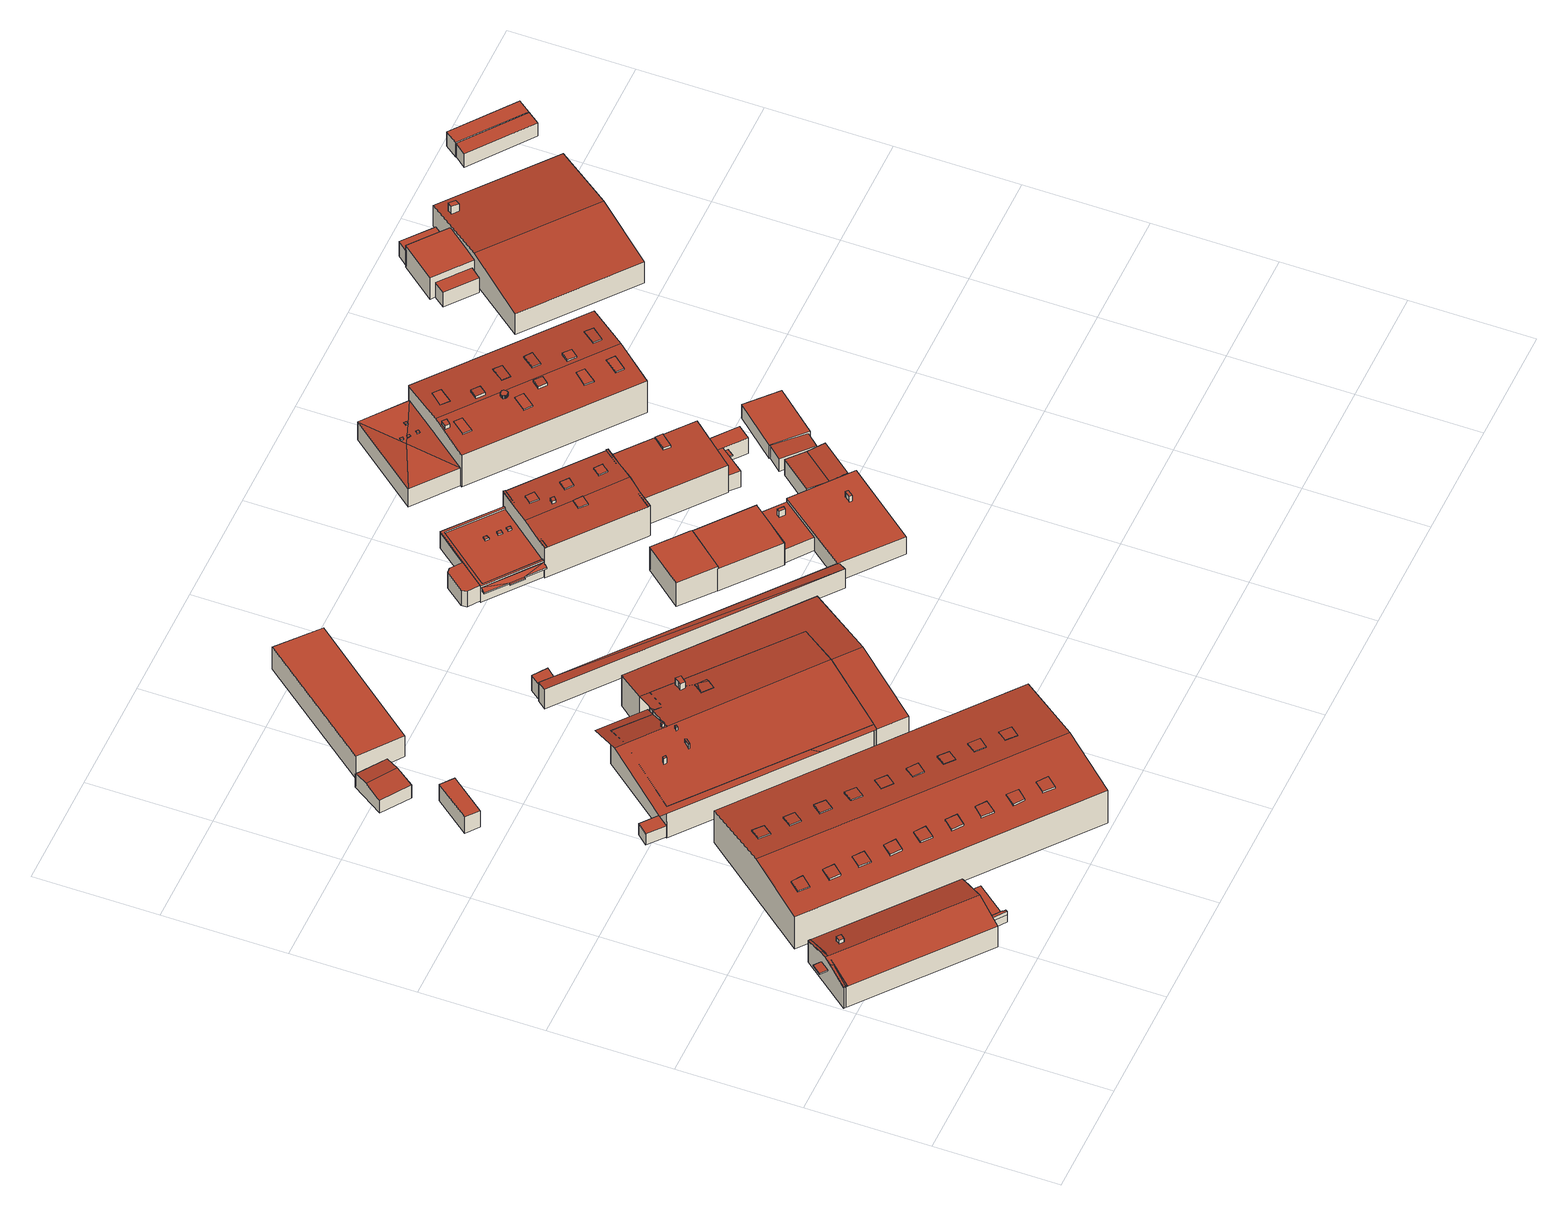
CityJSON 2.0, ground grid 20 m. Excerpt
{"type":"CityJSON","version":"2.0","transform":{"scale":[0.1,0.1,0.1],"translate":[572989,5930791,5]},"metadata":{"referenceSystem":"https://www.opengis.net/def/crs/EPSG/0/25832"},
"CityObjects":{
"building1":{"type":"Building","attributes":{"Grundfläche 2D":"291.092576","Grundhöhe NN":"6.012"},"children":["building1-1","building1-2","building1-3","building1-4"],"geometry":[{"type":"Solid","lod":"3","boundaries":[[[[0,1,2,3,4,5,6,7]],[[8,9,10,11,12,13]],[[14,15,12]],[[15,16,13,12]],[[17,8,13,16,18,19,20,21]],[[22,21,20]],[[11,10,23,24]],[[12,11,24,25]],[[14,12,25,26]],[[27,19,18,16,15,14,26]],[[20,19,27,28]],[[22,20,28]],[[29,17,21,22,28,30]],[[2,1,0,31,23,10,9,8,17,29,32]],[[3,2,32,33]],[[4,3,33,34]],[[5,4,34,35]],[[36,7,6,5,35,37]],[[0,7,36,31]],[[26,25,24,23,31,36,37,35,34,33,32,29,30,28,27]]]],"semantics":{"surfaces":[{"type":"RoofSurface"},{"type":"WallSurface"},{"type":"GroundSurface"}],"values":[[0,0,0,0,0,0,1,1,1,1,1,1,1,1,1,1,1,1,1,2]]}}]},
"building1-1":{"type":"BuildingInstallation","parents":["building1"],"geometry":[{"type":"MultiSurface","lod":"3","boundaries":[[[38,39,40,41,42,43]],[[1,2,40,39]],[[2,3,41,40]],[[3,4,42,41]],[[4,5,43,42]],[[38,43,5,6]],[[6,1,39,38]]],"semantics":{"surfaces":[{"type":"RoofSurface"},{"type":"WallSurface"}],"values":[0,1,1,1,1,1,1]}}]},
"building1-2":{"type":"BuildingInstallation","parents":["building1"],"geometry":[{"type":"MultiSurface","lod":"3","boundaries":[[[44,45,46]],[[47,45,44]],[[45,47,13,16,48]],[[13,49,50,51,16]],[[21,52,44,46]],[[47,44,52,13]],[[13,12,50,49]],[[12,14,51,50]],[[51,14,15]],[[51,15,16]],[[48,16,18,19]],[[19,20,45,48]],[[20,22,45]],[[46,45,22,21]]],"semantics":{"surfaces":[{"type":"RoofSurface"},{"type":"WallSurface"}],"values":[0,0,0,0,1,1,1,1,1,1,1,1,1,1]}}]},
"building1-3":{"type":"BuildingInstallation","parents":["building1"],"geometry":[{"type":"MultiSurface","lod":"3","boundaries":[[[53,54,55,56]],[[56,55,57,58]],[[53,56,58,59]],[[54,53,59,60]],[[55,54,60,57]]],"semantics":{"surfaces":[{"type":"RoofSurface"},{"type":"WallSurface"}],"values":[0,1,1,1,1]}}]},
"building1-4":{"type":"BuildingInstallation","parents":["building1"],"geometry":[{"type":"MultiSurface","lod":"3","boundaries":[[[61,62,63,64]],[[61,65,66,62]],[[63,62,66,67]],[[64,63,67,68]],[[61,64,68,65]],[[66,65,68,67]]],"semantics":{"surfaces":[{"type":"RoofSurface"},{"type":"WallSurface"},{"type":"OuterCeilingSurface"}],"values":[0,1,1,1,1,2]}}]},
"building2":{"type":"Building","attributes":{"Grundfläche 2D":"7.914751","Grundhöhe NN":"6.510"},"geometry":[{"type":"Solid","lod":"3","boundaries":[[[[69,70,71,72]],[[73,74,72,71]],[[74,75,69,72]],[[75,76,70,69]],[[76,73,71,70]],[[76,75,74,73]]]],"semantics":{"surfaces":[{"type":"RoofSurface"},{"type":"WallSurface"},{"type":"GroundSurface"}],"values":[[0,1,1,1,1,2]]}}]},
"building3":{"type":"Building","attributes":{"Grundfläche 2D":"19.094467","Grundhöhe NN":"6.289"},"geometry":[{"type":"Solid","lod":"3","boundaries":[[[[77,78,79,80]],[[81,82,80,79]],[[82,83,77,80]],[[83,84,78,77]],[[84,81,79,78]],[[84,83,82,81]]]],"semantics":{"surfaces":[{"type":"RoofSurface"},{"type":"WallSurface"},{"type":"GroundSurface"}],"values":[[0,1,1,1,1,2]]}}]},
"building4":{"type":"Building","attributes":{"Grundfläche 2D":"1231.816355","Grundhöhe NN":"6.071"},"children":["building4-1","building4-2","building4-3","building4-4","building4-5","building4-6","building4-7","building4-8","building4-9","building4-10","building4-11","building4-12","building4-13","building4-14","building4-15","building4-16","building4-17","building4-18"],"geometry":[{"type":"Solid","lod":"3","boundaries":[[[[85,86,87,88]],[[87,89,90,88]],[[89,87,86,91,92]],[[90,89,92,93]],[[85,88,90,93,94]],[[86,85,94,91]],[[92,91,94,93]]]],"semantics":{"surfaces":[{"type":"RoofSurface"},{"type":"WallSurface"},{"type":"GroundSurface"}],"values":[[0,0,1,1,1,1,2]]}}]},
"building4-1":{"type":"BuildingInstallation","parents":["building4"],"geometry":[{"type":"MultiSurface","lod":"3","boundaries":[[[95,96,97,98]],[[98,97,99,100]],[[95,98,100,101]],[[96,95,101,102]],[[97,96,102,99]]],"semantics":{"surfaces":[{"type":"RoofSurface"},{"type":"WallSurface"}],"values":[0,1,1,1,1]}}]},
"building4-2":{"type":"BuildingInstallation","parents":["building4"],"geometry":[{"type":"MultiSurface","lod":"3","boundaries":[[[103,104,105,106]],[[106,105,107,108]],[[103,106,108,109]],[[104,103,109,110]],[[105,104,110,107]]],"semantics":{"surfaces":[{"type":"RoofSurface"},{"type":"WallSurface"}],"values":[0,1,1,1,1]}}]},
"building4-3":{"type":"BuildingInstallation","parents":["building4"],"geometry":[{"type":"MultiSurface","lod":"3","boundaries":[[[111,112,113,114]],[[114,113,115,116]],[[111,114,116,117]],[[112,111,117,118]],[[113,112,118,115]]],"semantics":{"surfaces":[{"type":"RoofSurface"},{"type":"WallSurface"}],"values":[0,1,1,1,1]}}]},
"building4-4":{"type":"BuildingInstallation","parents":["building4"],"geometry":[{"type":"MultiSurface","lod":"3","boundaries":[[[119,120,121,122]],[[122,121,123,124]],[[119,122,124,125]],[[120,119,125,126]],[[121,120,126,123]]],"semantics":{"surfaces":[{"type":"RoofSurface"},{"type":"WallSurface"}],"values":[0,1,1,1,1]}}]},
"building4-5":{"type":"BuildingInstallation","parents":["building4"],"geometry":[{"type":"MultiSurface","lod":"3","boundaries":[[[127,128,129,130]],[[130,129,131,132]],[[127,130,132,133]],[[128,127,133,134]],[[129,128,134,131]]],"semantics":{"surfaces":[{"type":"RoofSurface"},{"type":"WallSurface"}],"values":[0,1,1,1,1]}}]},
"building4-6":{"type":"BuildingInstallation","parents":["building4"],"geometry":[{"type":"MultiSurface","lod":"3","boundaries":[[[135,136,137,138]],[[139,136,135,140]],[[139,141,137,136]],[[138,137,141,142]],[[142,140,135,138]]],"semantics":{"surfaces":[{"type":"RoofSurface"},{"type":"WallSurface"}],"values":[0,1,1,1,1]}}]},
"building4-7":{"type":"BuildingInstallation","parents":["building4"],"geometry":[{"type":"MultiSurface","lod":"3","boundaries":[[[143,144,145,146]],[[146,145,147,148]],[[143,146,148,149]],[[144,143,149,150]],[[145,144,150,147]]],"semantics":{"surfaces":[{"type":"RoofSurface"},{"type":"WallSurface"}],"values":[0,1,1,1,1]}}]},
"building4-8":{"type":"BuildingInstallation","parents":["building4"],"geometry":[{"type":"MultiSurface","lod":"3","boundaries":[[[151,152,153,154]],[[155,152,151,156]],[[157,153,152,155]],[[157,158,154,153]],[[158,156,151,154]]],"semantics":{"surfaces":[{"type":"RoofSurface"},{"type":"WallSurface"}],"values":[0,1,1,1,1]}}]},
"building4-9":{"type":"BuildingInstallation","parents":["building4"],"geometry":[{"type":"MultiSurface","lod":"3","boundaries":[[[159,160,161,162]],[[162,161,163,164]],[[159,162,164,165]],[[160,159,165,166]],[[161,160,166,163]]],"semantics":{"surfaces":[{"type":"RoofSurface"},{"type":"WallSurface"}],"values":[0,1,1,1,1]}}]},
"building4-10":{"type":"BuildingInstallation","parents":["building4"],"geometry":[{"type":"MultiSurface","lod":"3","boundaries":[[[167,168,169,170]],[[170,169,171,172]],[[167,170,172,173]],[[168,167,173,174]],[[169,168,174,171]]],"semantics":{"surfaces":[{"type":"RoofSurface"},{"type":"WallSurface"}],"values":[0,1,1,1,1]}}]},
"building4-11":{"type":"BuildingInstallation","parents":["building4"],"geometry":[{"type":"MultiSurface","lod":"3","boundaries":[[[175,176,177,178]],[[178,177,179,180]],[[175,178,180,181]],[[176,175,181,182]],[[177,176,182,179]]],"semantics":{"surfaces":[{"type":"RoofSurface"},{"type":"WallSurface"}],"values":[0,1,1,1,1]}}]},
"building4-12":{"type":"BuildingInstallation","parents":["building4"],"geometry":[{"type":"MultiSurface","lod":"3","boundaries":[[[183,184,185,186]],[[186,185,187,188]],[[183,186,188,189]],[[184,183,189,190]],[[185,184,190,187]]],"semantics":{"surfaces":[{"type":"RoofSurface"},{"type":"WallSurface"}],"values":[0,1,1,1,1]}}]},
"building4-13":{"type":"BuildingInstallation","parents":["building4"],"geometry":[{"type":"MultiSurface","lod":"3","boundaries":[[[191,192,193,194]],[[194,193,195,196]],[[191,194,196,197]],[[192,191,197,198]],[[193,192,198,195]]],"semantics":{"surfaces":[{"type":"RoofSurface"},{"type":"WallSurface"}],"values":[0,1,1,1,1]}}]},
"building4-14":{"type":"BuildingInstallation","parents":["building4"],"geometry":[{"type":"MultiSurface","lod":"3","boundaries":[[[199,200,201,202]],[[202,201,203,204]],[[199,202,204,205]],[[200,199,205,206]],[[201,200,206,203]]],"semantics":{"surfaces":[{"type":"RoofSurface"},{"type":"WallSurface"}],"values":[0,1,1,1,1]}}]},
"building4-15":{"type":"BuildingInstallation","parents":["building4"],"geometry":[{"type":"MultiSurface","lod":"3","boundaries":[[[207,208,209,210]],[[210,209,211,212]],[[207,210,212,213]],[[208,207,213,214]],[[209,208,214,211]]],"semantics":{"surfaces":[{"type":"RoofSurface"},{"type":"WallSurface"}],"values":[0,1,1,1,1]}}]},
"building4-16":{"type":"BuildingInstallation","parents":["building4"],"geometry":[{"type":"MultiSurface","lod":"3","boundaries":[[[215,216,217,218]],[[218,217,219,220]],[[215,218,220,221]],[[216,215,221,222]],[[217,216,222,219]]],"semantics":{"surfaces":[{"type":"RoofSurface"},{"type":"WallSurface"}],"values":[0,1,1,1,1]}}]},
"building4-17":{"type":"BuildingInstallation","parents":["building4"],"geometry":[{"type":"MultiSurface","lod":"3","boundaries":[[[223,224,225,226]],[[226,225,227,228]],[[225,224,229,227]],[[223,226,228,230]],[[224,223,230,229]]],"semantics":{"surfaces":[{"type":"RoofSurface"},{"type":"WallSurface"}],"values":[0,1,1,1,1]}}]},
"building4-18":{"type":"BuildingInstallation","parents":["building4"],"geometry":[{"type":"MultiSurface","lod":"3","boundaries":[[[231,232,233,234]],[[234,233,235,236]],[[231,234,236,237]],[[232,231,237,238]],[[233,232,238,235]]],"semantics":{"surfaces":[{"type":"RoofSurface"},{"type":"WallSurface"}],"values":[0,1,1,1,1]}}]},
"building5":{"type":"Building","attributes":{"Grundfläche 2D":"33.864606","Grundhöhe NN":"5.950"},"geometry":[{"type":"Solid","lod":"3","boundaries":[[[[239,240,241,242,243]],[[244,245,239,243,246]],[[246,243,242,247,248]],[[244,246,248,249]],[[241,240,239,245,244,249,250]],[[242,241,250,247]],[[248,247,250,249]]]],"semantics":{"surfaces":[{"type":"RoofSurface"},{"type":"WallSurface"},{"type":"GroundSurface"}],"values":[[0,0,1,1,1,1,2]]}}]},
"building6":{"type":"Building","attributes":{"Grundfläche 2D":"658.303242","Grundhöhe NN":"6.271"},"children":["building6-1","building6-2","building6-3","building6-4","building6-5","building6-6"],"geometry":[{"type":"Solid","lod":"3","boundaries":[[[[251,252,253,254,255,256]],[[257,258,256,255,254,259,260,261]],[[262,263,264,265,256,258,266,267],[268,269,268,270]],[[268,270,268,269]],[[256,265,251]],[[266,258,257,261,271,272,273]],[[267,266,273,274]],[[275,267,274,276]],[[277,278,251,265,279,275,276,280]],[[281,255,278,277,282]],[[261,281,282,271]],[[273,272,271,282,277,280,276,274]],[[255,281,261,260,259,254]],[[252,251,278,255,254,253]],[[267,275,279,265,264,263,262]]]],"semantics":{"surfaces":[{"type":"RoofSurface"},{"type":"WallSurface"},{"type":"GroundSurface"}],"values":[[0,0,0,0,1,1,1,1,1,1,1,2,0,0,0]]}}]},
"building6-1":{"type":"BuildingInstallation","parents":["building6"],"geometry":[{"type":"MultiSurface","lod":"3","boundaries":[[[283,284,285,286]],[[286,285,287,288]],[[283,286,288,289]],[[284,283,289,290]],[[285,284,290,287]]],"semantics":{"surfaces":[{"type":"RoofSurface"},{"type":"WallSurface"}],"values":[0,1,1,1,1]}}]},
"building6-2":{"type":"BuildingInstallation","parents":["building6"],"geometry":[{"type":"MultiSurface","lod":"3","boundaries":[[[291,292,293,294]],[[294,293,295,296]],[[291,294,296,297]],[[292,291,297,298]],[[293,292,298,295]]],"semantics":{"surfaces":[{"type":"RoofSurface"},{"type":"WallSurface"}],"values":[0,1,1,1,1]}}]},
"building6-3":{"type":"BuildingInstallation","parents":["building6"],"geometry":[{"type":"MultiSurface","lod":"3","boundaries":[[[299,300,301,302]],[[302,301,303,304]],[[299,302,304,305]],[[300,299,305,306]],[[301,300,306,303]]],"semantics":{"surfaces":[{"type":"RoofSurface"},{"type":"WallSurface"}],"values":[0,1,1,1,1]}}]},
"building6-4":{"type":"BuildingInstallation","parents":["building6"],"geometry":[{"type":"MultiSurface","lod":"3","boundaries":[[[307,308,309,310,311,312,313,314]],[[315,311,310,309,316,317]],[[312,311,315,318]],[[313,312,318,319]],[[314,313,319,270]],[[320,308,307,314,270,321]],[[309,308,320,316]]],"semantics":{"surfaces":[{"type":"RoofSurface"},{"type":"WallSurface"}],"values":[0,1,1,1,1,1,1]}}]},
"building6-5":{"type":"BuildingInstallation","parents":["building6"],"geometry":[{"type":"MultiSurface","lod":"3","boundaries":[[[322,323,324,325]],[[326,327,325,324]],[[322,325,327,328]],[[328,329,323,322]],[[324,323,329,326]]],"semantics":{"surfaces":[{"type":"RoofSurface"},{"type":"WallSurface"}],"values":[0,1,1,1,1]}}]},
"building6-6":{"type":"BuildingInstallation","parents":["building6"],"geometry":[{"type":"MultiSurface","lod":"3","boundaries":[[[330,331,332,333,334,335]],[[336,334,333]],[[337,335,334]],[[338,336,333,332,331,339,269]],[[338,268,334,336]],[[268,340,337,334]],[[337,340,341,330,335]],[[341,339,331,330]]],"semantics":{"surfaces":[{"type":"RoofSurface"},{"type":"WallSurface"}],"values":[0,0,0,1,1,1,1,1]}}]},
"building7":{"type":"Building","attributes":{"Grundfläche 2D":"205.498494","Grundhöhe NN":"6.009"},"geometry":[{"type":"Solid","lod":"3","boundaries":[[[[342,343,344,345]],[[346,347,345,344]],[[347,348,342,345]],[[348,349,343,342]],[[349,346,344,343]],[[349,348,347,346]]]],"semantics":{"surfaces":[{"type":"RoofSurface"},{"type":"WallSurface"},{"type":"GroundSurface"}],"values":[[0,1,1,1,1,2]]}}]},
"building8":{"type":"Building","attributes":{"Grundfläche 2D":"297.073400","Grundhöhe NN":"6.293"},"geometry":[{"type":"Solid","lod":"3","boundaries":[[[[263,266,258,350,351,352]],[[258,260,353,350]],[[354,260,258,266,273]],[[353,260,354,355]],[[351,350,353,355,356]],[[352,351,356,357]],[[263,352,357,358]],[[266,263,358,273]],[[354,273,358,357,356,355]]]],"semantics":{"surfaces":[{"type":"RoofSurface"},{"type":"WallSurface"},{"type":"GroundSurface"}],"values":[[0,0,1,1,1,1,1,1,2]]}}]},
"building9":{"type":"Building","attributes":{"Grundfläche 2D":"451.181043","Grundhöhe NN":"6.371"},"children":["building9-1","building9-2"],"geometry":[{"type":"Solid","lod":"3","boundaries":[[[[359,360,361,362]],[[363,364,365,366,367,368,369,370]],[[371,372,373,374,375]],[[376,377,378,374,373]],[[379,380,381,382,383,384,385,386,387,388]],[[389,390,391,392]],[[393,394,395,396,397,398]],[[362,361,399,400]],[[360,359,401,402]],[[375,374,403,404]],[[391,405,406,377,376,373,372,407,408,392]],[[378,377,406,409]],[[374,378,409,403]],[[387,386,410,411]],[[388,387,411,412]],[[402,413,381,380,379,388,412,399,361,360]],[[382,381,413,414]],[[383,382,414,415]],[[389,392,408,416]],[[390,389,416,417]],[[391,390,417,405]],[[363,370,418,401,359,364]],[[407,372,371,367,366,365,364,359,362,400]],[[419,369,368,367,371,375,404]],[[370,369,419,418]],[[395,385,384,396]],[[420,398,397,396,384,383,415]],[[393,398,420,421]],[[395,394,393,421,410,386,385]],[[412,411,410,421,420,415,414,413,402,401,418,419,404,403,409,406,405,417,416,408,407,400,399]]]],"semantics":{"surfaces":[{"type":"RoofSurface"},{"type":"WallSurface"},{"type":"GroundSurface"}],"values":[[0,0,0,0,0,0,0,1,1,1,1,1,1,1,1,1,1,1,1,1,1,1,1,1,1,1,1,1,1,2]]}}]},
"building9-1":{"type":"BuildingInstallation","parents":["building9"],"geometry":[{"type":"MultiSurface","lod":"3","boundaries":[[[422,423,424,425]],[[425,424,426,427]],[[422,425,427,428]],[[423,422,428,429]],[[424,423,429,426]]],"semantics":{"surfaces":[{"type":"RoofSurface"},{"type":"WallSurface"}],"values":[0,1,1,1,1]}}]},
"building9-2":{"type":"BuildingInstallation","parents":["building9"],"geometry":[{"type":"MultiSurface","lod":"3","boundaries":[[[430,431,432,433]],[[433,432,434,435]],[[430,433,435,436]],[[431,430,436,437]],[[432,431,437,434]]],"semantics":{"surfaces":[{"type":"RoofSurface"},{"type":"WallSurface"}],"values":[0,1,1,1,1]}}]},
"building10":{"type":"Building","attributes":{"Grundfläche 2D":"517.126050","Grundhöhe NN":"6.316"},"children":["building10-1","building10-2","building10-3","building10-4","building10-5","building10-6","building10-7","building10-8","building10-9","building10-10","building10-11","building10-12","building10-13","building10-14"],"geometry":[{"type":"Solid","lod":"3","boundaries":[[[[438,439,440,441,442,443,444,445,446]],[[447,448,449,450]],[[451,452,453,454,455]],[[456,457,458,459,460,461,462,463,464,465]],[[466,467,468,459,458,457,469,470,471,472,473]],[[474,472,471]],[[475,476,477,478]],[[479,480,481,476,475]],[[482,483,484,485,486,487]],[[450,449,440,439]],[[449,448,441,440]],[[442,441,448,447]],[[488,489,444,443]],[[490,491,445,444,489,492,487,486]],[[445,491,493,494,495,438,446]],[[481,480,496,497]],[[488,443,442,447,450,439,438,495,498,499,500,501,502,462,461,460,459,468,467,466,503,504]],[[502,501,500,462]],[[505,506,465,464,463,462,500,507]],[[451,508,509,471,470,469,457,456,465,506,510,452]],[[474,471,509,511]],[[472,474,511,512]],[[466,473,472,512,513,503]],[[514,515,479,475,516,517]],[[480,479,515,496]],[[498,495,494,493,491,518,519,499]],[[489,488,504,520]],[[491,490,521,518]],[[489,520,522,492]],[[453,452,510,523]],[[481,497,524,455,454,453,523,525,477,476]],[[451,455,524,508]],[[478,477,525,526]],[[517,516,475,478,526,514]],[[487,492,522,527,482]],[[483,482,527,528]],[[484,483,528,529]],[[485,484,529,530]],[[485,530,521,490,486]],[[505,507,500,499,519,518,521,530,529,528,527,522,520,504,503,513,512,511,509,508,524,497,496,515,514,526,525,523,510,506]]]],"semantics":{"surfaces":[{"type":"RoofSurface"},{"type":"WallSurface"},{"type":"GroundSurface"}],"values":[[0,0,0,0,0,0,0,0,0,1,1,1,1,1,1,1,1,1,1,1,1,1,1,1,1,1,1,1,1,1,1,1,1,1,1,1,1,1,1,2]]}}]},
"building10-1":{"type":"BuildingInstallation","parents":["building10"],"geometry":[{"type":"MultiSurface","lod":"3","boundaries":[[[531,532,533,534]],[[534,533,535,536]],[[531,534,536,537]],[[532,531,537,538]],[[533,532,538,535]]],"semantics":{"surfaces":[{"type":"RoofSurface"},{"type":"WallSurface"}],"values":[0,1,1,1,1]}}]},
"building10-2":{"type":"BuildingInstallation","parents":["building10"],"geometry":[{"type":"MultiSurface","lod":"3","boundaries":[[[539,540,541,542]],[[540,539,543,544]],[[541,540,544,545]],[[542,541,545,546]],[[539,542,546,543]]],"semantics":{"surfaces":[{"type":"RoofSurface"},{"type":"WallSurface"}],"values":[0,1,1,1,1]}}]},
"building10-3":{"type":"BuildingInstallation","parents":["building10"],"geometry":[{"type":"MultiSurface","lod":"3","boundaries":[[[547,548,549,550]],[[550,549,551,552]],[[547,550,552,553]],[[548,547,553,554]],[[549,548,554,551]]],"semantics":{"surfaces":[{"type":"RoofSurface"},{"type":"WallSurface"}],"values":[0,1,1,1,1]}}]},
"building10-4":{"type":"BuildingInstallation","parents":["building10"],"geometry":[{"type":"MultiSurface","lod":"3","boundaries":[[[555,556,557,558]],[[558,557,559,560]],[[555,558,560,561]],[[561,562,556,555]],[[562,559,557,556]]],"semantics":{"surfaces":[{"type":"RoofSurface"},{"type":"WallSurface"}],"values":[0,1,1,1,1]}}]},
"building10-5":{"type":"BuildingInstallation","parents":["building10"],"geometry":[{"type":"MultiSurface","lod":"3","boundaries":[[[563,564,565,566]],[[566,565,567,568]],[[563,566,568,569]],[[564,563,569,570]],[[565,564,570,567]]],"semantics":{"surfaces":[{"type":"RoofSurface"},{"type":"WallSurface"}],"values":[0,1,1,1,1]}}]},
"building10-6":{"type":"BuildingInstallation","parents":["building10"],"geometry":[{"type":"MultiSurface","lod":"3","boundaries":[[[571,572,573,574,575]],[[576,577,578,573,572,571]],[[574,573,578,579]],[[579,580,575,574]],[[580,576,571,575]]],"semantics":{"surfaces":[{"type":"RoofSurface"},{"type":"WallSurface"}],"values":[0,1,1,1,1]}}]},
"building10-7":{"type":"BuildingInstallation","parents":["building10"],"geometry":[{"type":"MultiSurface","lod":"3","boundaries":[[[581,468,582,583]],[[584,460,585,586]],[[586,585,462,463]],[[586,463,584]],[[582,473,583]],[[581,583,473,466]],[[467,468,581,466]],[[462,585,460,461]]],"semantics":{"surfaces":[{"type":"RoofSurface"},{"type":"WallSurface"}],"values":[0,0,1,1,1,1,1,1]}}]},
"building10-8":{"type":"BuildingInstallation","parents":["building10"],"geometry":[{"type":"MultiSurface","lod":"3","boundaries":[[[587,588,589,590]],[[590,589,591,592]],[[587,590,592,593]],[[593,594,588,587]],[[594,591,589,588]]],"semantics":{"surfaces":[{"type":"RoofSurface"},{"type":"WallSurface"}],"values":[0,1,1,1,1]}}]},
"building10-9":{"type":"BuildingInstallation","parents":["building10"],"geometry":[{"type":"MultiSurface","lod":"3","boundaries":[[[595,596,597,598]],[[598,597,599,600]],[[595,598,600,601]],[[596,595,601,602]],[[597,596,602,599]]],"semantics":{"surfaces":[{"type":"RoofSurface"},{"type":"WallSurface"}],"values":[0,1,1,1,1]}}]},
"building10-10":{"type":"BuildingInstallation","parents":["building10"],"geometry":[{"type":"MultiSurface","lod":"3","boundaries":[[[603,604,605,469,606]],[[607,608,609,456]],[[609,465,456]],[[606,469,470,471]],[[471,474,603,606]],[[605,604,603,474,472]],[[607,464,608]],[[464,465,609,608]]],"semantics":{"surfaces":[{"type":"RoofSurface"},{"type":"WallSurface"}],"values":[0,0,1,1,1,1,1,1]}}]},
"building10-11":{"type":"BuildingInstallation","parents":["building10"],"geometry":[{"type":"MultiSurface","lod":"3","boundaries":[[[610,611,612,613]],[[614,615,613,612]],[[610,613,615,616]],[[611,610,616,617]],[[617,614,612,611]]],"semantics":{"surfaces":[{"type":"RoofSurface"},{"type":"WallSurface"}],"values":[0,1,1,1,1]}}]},
"building10-12":{"type":"BuildingInstallation","parents":["building10"],"geometry":[{"type":"MultiSurface","lod":"3","boundaries":[[[618,619,495,494,493]],[[620,502,495,619]],[[621,618,493]],[[618,622,623,619]],[[624,493,494,495,498]],[[621,493,624,625]],[[618,621,625,626]],[[622,618,626,627]],[[623,622,627,628]],[[619,623,628,629]],[[620,619,629,630]],[[498,495,502,620,630,501]],[[630,629,628,627,626,625,624,498,501]]],"semantics":{"surfaces":[{"type":"RoofSurface"},{"type":"WallSurface"},{"type":"OuterCeilingSurface"}],"values":[0,0,0,0,1,1,1,1,1,1,1,1,2]}}]},
"building10-13":{"type":"BuildingInstallation","parents":["building10"],"geometry":[{"type":"MultiSurface","lod":"3","boundaries":[[[631,516,632,633]],[[517,634,632,516]],[[635,517,516,631]],[[634,636,633,632]],[[636,635,631,633]],[[517,635,636,634]]],"semantics":{"surfaces":[{"type":"RoofSurface"},{"type":"WallSurface"},{"type":"OuterCeilingSurface"}],"values":[0,1,1,1,1,2]}}]},
"building10-14":{"type":"BuildingInstallation","parents":["building10"],"geometry":[{"type":"MultiSurface","lod":"3","boundaries":[[[637,638,639,640]],[[641,642,640,639]],[[642,643,637,640]],[[643,644,638,637]],[[644,641,639,638]],[[644,643,642,641]]],"semantics":{"surfaces":[{"type":"RoofSurface"},{"type":"WallSurface"},{"type":"OuterCeilingSurface"}],"values":[0,1,1,1,1,2]}}]},
"building11":{"type":"Building","attributes":{"Grundfläche 2D":"44.603060","Grundhöhe NN":"6.700"},"geometry":[{"type":"Solid","lod":"3","boundaries":[[[[645,646,647,648]],[[649,645,648,650]],[[650,648,647,651,652]],[[649,650,652,653]],[[646,645,649,653,654]],[[647,646,654,651]],[[652,651,654,653]]]],"semantics":{"surfaces":[{"type":"RoofSurface"},{"type":"WallSurface"},{"type":"GroundSurface"}],"values":[[0,0,1,1,1,1,2]]}}]},
"building12":{"type":"Building","attributes":{"Grundfläche 2D":"611.140150","Grundhöhe NN":"6.012"},"children":["building12-1","building12-2","building12-3","building12-4","building12-5","building12-6","building12-7","building12-8","building12-9","building12-10","building12-11","building12-12","building12-13","building12-14","building12-15","building12-16","building12-17"],"geometry":[{"type":"Solid","lod":"3","boundaries":[[[[655,656,657,658,659]],[[657,660,661,662,658]],[[663,664,665,666,667,668]],[[665,664,663,668,669,666]],[[670,668,667]],[[669,668,670]],[[671,672,661,660,657,656,655,673,674,666,669]],[[662,661,672,675]],[[659,658,662,675,676]],[[655,659,676,673]],[[667,666,674,677]],[[670,667,677,678]],[[669,670,678,671]],[[672,671,678,677,674,673,676,675]]]],"semantics":{"surfaces":[{"type":"RoofSurface"},{"type":"WallSurface"},{"type":"GroundSurface"}],"values":[[0,0,0,0,0,0,1,1,1,1,1,1,1,2]]}}]},
"building12-1":{"type":"BuildingInstallation","parents":["building12"],"geometry":[{"type":"MultiSurface","lod":"3","boundaries":[[[679,680,681,682]],[[682,681,683,684]],[[679,682,684,685]],[[680,679,685,686]],[[681,680,686,683]]],"semantics":{"surfaces":[{"type":"RoofSurface"},{"type":"WallSurface"}],"values":[0,1,1,1,1]}}]},
"building12-2":{"type":"BuildingInstallation","parents":["building12"],"geometry":[{"type":"MultiSurface","lod":"3","boundaries":[[[687,688,689,690]],[[691,692,690,689]],[[692,693,687,690]],[[688,687,693,694]],[[689,688,694,691]]],"semantics":{"surfaces":[{"type":"RoofSurface"},{"type":"WallSurface"}],"values":[0,1,1,1,1]}}]},
"building12-3":{"type":"BuildingInstallation","parents":["building12"],"geometry":[{"type":"MultiSurface","lod":"3","boundaries":[[[695,696,697,698]],[[698,697,699,700]],[[695,698,700,701]],[[701,702,696,695]],[[702,699,697,696]]],"semantics":{"surfaces":[{"type":"RoofSurface"},{"type":"WallSurface"}],"values":[0,1,1,1,1]}}]},
"building12-4":{"type":"BuildingInstallation","parents":["building12"],"geometry":[{"type":"MultiSurface","lod":"3","boundaries":[[[703,704,705,706]],[[707,708,706,705]],[[703,706,708,709]],[[704,703,709,710]],[[710,707,705,704]]],"semantics":{"surfaces":[{"type":"RoofSurface"},{"type":"WallSurface"}],"values":[0,1,1,1,1]}}]},
"building12-5":{"type":"BuildingInstallation","parents":["building12"],"geometry":[{"type":"MultiSurface","lod":"3","boundaries":[[[711,712,713,714]],[[714,713,715,716]],[[716,717,711,714]],[[717,718,712,711]],[[713,712,718,715]]],"semantics":{"surfaces":[{"type":"RoofSurface"},{"type":"WallSurface"}],"values":[0,1,1,1,1]}}]},
"building12-6":{"type":"BuildingInstallation","parents":["building12"],"geometry":[{"type":"MultiSurface","lod":"3","boundaries":[[[719,720,721,722,723,724,725,726,727,728,729,730,731,732,733,734,735,736,737,738,739,740,741,742,743,744,745,746,747,748,749,750,751,752,753]],[[754,755,724,723]],[[755,756,725,724]],[[757,758,722,721]],[[758,754,723,722]],[[756,759,726,725]],[[759,760,727,726]],[[760,761,728,727]],[[761,762,729,728]],[[762,763,730,729]],[[763,764,731,730]],[[764,765,732,731]],[[765,766,733,732]],[[766,767,734,733]],[[767,768,735,734]],[[768,769,736,735]],[[769,770,737,736]],[[770,771,737]],[[771,772,738,737]],[[772,773,739,738]],[[773,774,740,739]],[[774,775,741,740]],[[775,776,742,741]],[[776,777,743,742]],[[744,743,777,778]],[[778,779,745,744]],[[779,780,746,745]],[[780,781,747,746]],[[781,782,748,747]],[[782,783,749,748]],[[783,784,750,749]],[[784,785,751,750]],[[785,786,752,751]],[[786,787,753,752]],[[787,788,753]],[[719,753,788,789]],[[789,790,720,719]],[[790,757,721,720]]],"semantics":{"surfaces":[{"type":"RoofSurface"},{"type":"WallSurface"}],"values":[0,1,1,1,1,1,1,1,1,1,1,1,1,1,1,1,1,1,1,1,1,1,1,1,1,1,1,1,1,1,1,1,1,1,1,1,1,1]}}]},
"building12-7":{"type":"BuildingInstallation","parents":["building12"],"geometry":[{"type":"MultiSurface","lod":"3","boundaries":[[[791,792,793,794]],[[795,796,794,793]],[[796,797,791,794]],[[792,791,797,798]],[[793,792,798,795]]],"semantics":{"surfaces":[{"type":"RoofSurface"},{"type":"WallSurface"}],"values":[0,1,1,1,1]}}]},
"building12-8":{"type":"BuildingInstallation","parents":["building12"],"geometry":[{"type":"MultiSurface","lod":"3","boundaries":[[[799,800,801,802]],[[802,801,803,804]],[[799,802,804,805]],[[800,799,805,806]],[[801,800,806,803]]],"semantics":{"surfaces":[{"type":"RoofSurface"},{"type":"WallSurface"}],"values":[0,1,1,1,1]}}]},
"building12-9":{"type":"BuildingInstallation","parents":["building12"],"geometry":[{"type":"MultiSurface","lod":"3","boundaries":[[[807,808,809,810]],[[810,809,811,812]],[[807,810,812,813]],[[808,807,813,814]],[[809,808,814,811]]],"semantics":{"surfaces":[{"type":"RoofSurface"},{"type":"WallSurface"}],"values":[0,1,1,1,1]}}]},
"building12-10":{"type":"BuildingInstallation","parents":["building12"],"geometry":[{"type":"MultiSurface","lod":"3","boundaries":[[[815,816,817,818]],[[819,820,818,817]],[[815,818,820,821]],[[816,815,821,822]],[[822,819,817,816]]],"semantics":{"surfaces":[{"type":"RoofSurface"},{"type":"WallSurface"}],"values":[0,1,1,1,1]}}]},
"building12-11":{"type":"BuildingInstallation","parents":["building12"],"geometry":[{"type":"MultiSurface","lod":"3","boundaries":[[[823,824,825,826]],[[826,825,827,828]],[[828,829,823,826]],[[824,823,829,830]],[[830,827,825,824]]],"semantics":{"surfaces":[{"type":"RoofSurface"},{"type":"WallSurface"}],"values":[0,1,1,1,1]}}]},
"building12-12":{"type":"BuildingInstallation","parents":["building12"],"geometry":[{"type":"MultiSurface","lod":"3","boundaries":[[[831,832,833,834]],[[834,833,835,836]],[[831,834,836,837]],[[832,831,837,838]],[[833,832,838,835]]],"semantics":{"surfaces":[{"type":"RoofSurface"},{"type":"WallSurface"}],"values":[0,1,1,1,1]}}]},
"building12-13":{"type":"BuildingInstallation","parents":["building12"],"geometry":[{"type":"MultiSurface","lod":"3","boundaries":[[[839,840,841,842]],[[842,841,843,844]],[[844,845,839,842]],[[845,846,840,839]],[[841,840,846,843]]],"semantics":{"surfaces":[{"type":"RoofSurface"},{"type":"WallSurface"}],"values":[0,1,1,1,1]}}]},
"building12-14":{"type":"BuildingInstallation","parents":["building12"],"geometry":[{"type":"MultiSurface","lod":"3","boundaries":[[[847,848,849,850,851]],[[847,851,852,663]],[[853,854,849,848,847,663]],[[850,849,854,855]],[[851,850,855,852]]],"semantics":{"surfaces":[{"type":"RoofSurface"},{"type":"WallSurface"}],"values":[0,1,1,1,1]}}]},
"building12-15":{"type":"BuildingInstallation","parents":["building12"],"geometry":[{"type":"MultiSurface","lod":"3","boundaries":[[[856,857,858,859,860,861]],[[859,858,862,863]],[[864,861,860,859,863,664]],[[858,857,865,862]],[[865,857,856,861,864,665]]],"semantics":{"surfaces":[{"type":"RoofSurface"},{"type":"WallSurface"}],"values":[0,1,1,1,1]}}]},
"building12-16":{"type":"BuildingInstallation","parents":["building12"],"geometry":[{"type":"MultiSurface","lod":"3","boundaries":[[[866,867,868,869]],[[867,866,870,871]],[[866,869,872,870]],[[869,868,873,872]],[[868,867,871,873]]],"semantics":{"surfaces":[{"type":"RoofSurface"},{"type":"WallSurface"}],"values":[0,1,1,1,1]}}]},
"building12-17":{"type":"BuildingInstallation","parents":["building12"],"geometry":[{"type":"MultiSurface","lod":"3","boundaries":[[[874,875,876,877]],[[875,874,878,879]],[[876,875,879,880]],[[877,876,880,881]],[[874,877,881,878]]],"semantics":{"surfaces":[{"type":"RoofSurface"},{"type":"WallSurface"}],"values":[0,1,1,1,1]}}]},
"building13":{"type":"Building","attributes":{"Grundfläche 2D":"75.730133","Grundhöhe NN":"6.648"},"geometry":[{"type":"Solid","lod":"3","boundaries":[[[[882,883,884,885,886]],[[887,888,889,890]],[[889,891,892,884,883,882,893,894,890]],[[885,884,892,895]],[[886,885,895,896]],[[882,886,896,893]],[[887,890,894,897]],[[888,887,897,898]],[[889,888,898,891]],[[892,891,898,897,894,893,896,895]]]],"semantics":{"surfaces":[{"type":"RoofSurface"},{"type":"WallSurface"},{"type":"GroundSurface"}],"values":[[0,0,1,1,1,1,1,1,1,2]]}}]},
"building14":{"type":"Building","attributes":{"Grundfläche 2D":"598.318343","Grundhöhe NN":"6.195"},"children":["building14-1"],"geometry":[{"type":"Solid","lod":"3","boundaries":[[[[899,900,901,902]],[[902,903,904,899]],[[905,906,907,908]],[[909,910,911,912,913]],[[914,915,916,917]],[[905,908,918,919]],[[906,905,919,920]],[[907,906,920,921]],[[916,922,923,911,910,909,924,925,917]],[[912,911,923,926]],[[907,921,927,913,912,926,918,908]],[[914,917,925,928]],[[915,914,928,929]],[[916,915,929,922]],[[913,927,930,903,902,901,931,924,909]],[[904,903,930,932]],[[900,899,904,932,933]],[[901,900,933,931]],[[920,919,918,926,923,922,929,928,925,924,931,933,932,930,927,921]]]],"semantics":{"surfaces":[{"type":"RoofSurface"},{"type":"WallSurface"},{"type":"GroundSurface"}],"values":[[0,0,0,0,0,1,1,1,1,1,1,1,1,1,1,1,1,1,2]]}}]},
"building14-1":{"type":"BuildingInstallation","parents":["building14"],"geometry":[{"type":"MultiSurface","lod":"3","boundaries":[[[934,935,936,937]],[[937,936,938,939]],[[934,937,939,940]],[[935,934,940,941]],[[936,935,941,938]]],"semantics":{"surfaces":[{"type":"RoofSurface"},{"type":"WallSurface"}],"values":[0,1,1,1,1]}}]},
"building15":{"type":"Building","attributes":{"Grundfläche 2D":"29.159994","Grundhöhe NN":"6.149"},"geometry":[{"type":"Solid","lod":"3","boundaries":[[[[942,943,944,945]],[[946,947,945,944]],[[947,948,942,945]],[[948,949,943,942]],[[949,946,944,943]],[[949,948,947,946]]]],"semantics":{"surfaces":[{"type":"RoofSurface"},{"type":"WallSurface"},{"type":"GroundSurface"}],"values":[[0,1,1,1,1,2]]}}]},
"building16":{"type":"Building","attributes":{"Grundfläche 2D":"29.572175","Grundhöhe NN":"5.902"},"geometry":[{"type":"Solid","lod":"3","boundaries":[[[[950,951,952,953]],[[954,955,953,952]],[[955,956,950,953]],[[956,957,951,950]],[[957,954,952,951]],[[957,956,955,954]]]],"semantics":{"surfaces":[{"type":"RoofSurface"},{"type":"WallSurface"},{"type":"GroundSurface"}],"values":[[0,1,1,1,1,2]]}}]}
},
"vertices":[
[265,143,25],[224,93,25],[221,89,25],[249,68,25],[251,71,25],[247,74,25],[248,75,25],[288,125,25],[233,104,68],[265,143,54],[266,145,53],[72,302,53],[71,301,54],[40,260,68],[68,303,54],[43,272,65],[36,263,68],[199,62,53],[31,257,66],[2,221,54],[5,219,54],[7,217,53],[5,219,53],[266,145,10],[72,302,10],[71,301,10],[68,303,10],[2,221,10],[5,219,10],[199,62,10],[7,217,10],[265,143,10],[221,89,10],[249,68,10],[251,71,10],[247,74,10],[288,125,10],[248,75,10],
[248,75,32],[224,93,32],[221,89,32],[249,68,32],[251,71,32],[247,74,32],
[7,218,56],[5,219,56],[7,217,56],[35,254,66],[2,221,56],[47,269,65],[71,301,55],[68,303,55],[7,218,54],
[77,263,71],[71,256,71],[77,251,71],[83,258,71],[77,251,64],[83,258,61],[77,263,61],[71,256,64],
[31,257,48],[43,272,48],[32,280,48],[20,265,48],[31,257,46],[43,272,46],[32,280,46],[20,265,46],
[203,622,38],[188,605,38],[214,583,38],[229,601,38],[214,583,15],[229,601,15],[203,622,15],[188,605,15],
[178,897,47],[158,913,47],[112,855,47],[132,839,47],[112,855,13],[132,839,13],[178,897,13],[158,913,13],
[635,194,79],[233,517,78],[154,419,94],[556,97,94],[83,330,79],[484,8,79],[233,517,11],[83,330,11],[484,8,11],[635,194,11],
[258,235,87],[270,250,90],[254,262,89],[242,247,87],[254,262,86],[242,247,83],[258,235,83],[270,250,86],
[140,330,87],[153,346,90],[137,358,89],[125,343,87],[137,358,86],[125,343,84],[140,330,84],[153,346,86],
[455,78,87],[468,94,90],[452,106,89],[440,91,87],[452,106,86],[440,91,84],[455,78,84],[468,94,86],
[328,354,90],[316,339,91],[331,326,91],[343,341,90],[331,326,89],[343,341,87],[328,354,87],[316,339,89],
[208,448,90],[196,433,91],[211,420,91],[223,435,90],[211,420,89],[223,435,87],[208,448,87],[196,433,89],
[447,229,91],[459,244,90],[444,257,90],[432,242,91],[459,244,87],[447,229,90],[444,257,87],[432,242,90],
[484,226,90],[472,211,91],[487,198,91],[500,213,90],[487,198,90],[500,213,87],[484,226,87],[472,211,89],
[408,262,91],[421,277,90],[405,289,90],[393,274,91],[421,277,87],[408,262,89],[405,289,87],[393,274,89],
[179,298,87],[191,313,90],[176,325,89],[164,310,87],[176,325,86],[164,310,83],[179,298,83],[191,313,86],
[288,385,90],[275,370,91],[291,357,91],[303,372,90],[291,357,89],[303,372,87],[288,385,87],[275,370,89],
[377,141,87],[389,157,90],[374,169,89],[361,154,87],[374,169,86],[361,154,84],[377,141,84],[389,157,86],
[249,416,90],[237,401,91],[252,389,91],[264,404,90],[252,389,89],[264,404,87],[249,416,87],[237,401,89],
[367,322,90],[354,307,91],[370,294,91],[382,309,90],[370,294,89],[382,309,87],[367,322,87],[354,307,89],
[298,204,87],[310,220,90],[294,232,89],[282,217,87],[294,232,86],[282,217,84],[298,204,84],[310,220,86],
[219,267,87],[231,283,90],[216,295,89],[204,280,87],[216,295,86],[204,280,84],[219,267,84],[231,283,86],
[337,172,87],[349,187,90],[334,199,89],[321,184,87],[334,199,86],[321,184,83],[337,172,83],[349,187,86],
[522,193,90],[510,178,91],[525,165,91],[538,180,90],[525,165,90],[538,180,87],[510,178,90],[522,193,87],
[416,109,87],[428,124,90],[413,137,89],[400,121,87],[413,137,86],[400,121,83],[416,109,84],[428,124,86],
[125,1013,41],[107,988,37],[105,984,37],[150,953,37],[170,983,41],[140,1036,37],[139,1033,37],[185,1005,37],[150,953,10],[185,1005,10],[140,1036,10],[105,984,10],
[372,669,82],[382,681,77],[315,735,77],[278,690,96],[292,679,96],[345,636,96],[478,370,79],[557,468,96],[194,585,77],[471,362,77],[477,369,78],[407,689,84],[396,699,84],[382,681,88],[372,669,90],[604,527,85],[408,689,84],[447,630,87],[456,617,88],[436,647,86],[477,369,13],[478,370,13],[604,527,13],[408,689,13],[384,659,90],[384,659,13],[319,713,13],[319,713,82],[378,664,90],[372,669,13],[214,583,79],[214,583,13],
[285,612,100],[288,615,100],[284,618,100],[281,615,100],[284,618,88],[281,615,88],[285,612,88],[288,615,88],
[347,625,101],[344,621,101],[346,620,101],[349,623,101],[346,620,94],[349,623,94],[347,625,94],[344,621,94],
[331,600,99],[330,602,99],[322,593,99],[324,592,99],[322,593,89],[324,592,89],[331,600,91],[330,602,91],
[441,654,100],[442,654,100],[435,660,100],[433,657,100],[431,654,100],[426,649,100],[433,644,100],[436,647,100],[431,654,86],[435,660,85],[433,657,86],[426,649,87],[433,644,87],[442,654,85],[441,654,85],
[344,645,101],[342,642,101],[345,640,101],[347,642,101],[345,640,95],[347,642,94],[344,645,94],[342,642,95],
[430,618,91],[446,605,91],[447,606,91],[456,617,90],[447,630,89],[434,622,91],[459,621,89],[443,633,89],[459,621,87],[446,605,90],[443,633,87],[430,618,90],
[222,993,53],[375,1182,53],[309,1235,56],[155,1042,56],[309,1235,10],[155,1042,10],[222,993,10],[375,1182,10],
[597,435,96],[682,541,76],[431,742,76],[512,329,77],[471,362,13],[512,329,13],[682,541,13],[431,742,13],[396,699,13],
[867,664,42],[828,695,42],[777,632,42],[817,601,42],[922,620,49],[867,664,49],[817,601,50],[775,548,51],[774,547,51],[776,545,51],[861,476,50],[956,593,49],[774,547,50],[775,548,50],[414,838,53],[766,532,54],[776,545,50],[394,854,53],[393,855,53],[382,841,55],[777,632,60],[828,695,60],[829,695,60],[744,764,60],[742,763,60],[744,761,60],[692,699,60],[691,700,60],[691,699,60],[775,630,60],[430,856,46],[408,872,46],[394,854,46],[414,838,46],[640,743,63],[691,700,64],[692,699,64],[744,761,64],[742,763,64],[692,805,63],[777,632,14],[817,601,14],[867,664,14],[828,695,14],[766,532,14],[776,545,14],[394,854,14],[393,855,14],[775,548,14],[414,838,14],[382,841,14],[691,700,14],[691,699,14],[775,630,14],[829,695,14],[744,764,14],[742,763,14],[430,856,14],[408,872,14],[956,593,14],[861,476,14],[692,805,14],[640,743,14],
[842,656,55],[845,660,55],[837,667,55],[834,662,55],[837,667,42],[834,662,42],[842,656,42],[845,660,42],
[901,587,61],[894,578,61],[898,575,61],[905,584,61],[898,575,49],[905,584,49],[901,587,49],[894,578,49],
[623,941,47],[625,944,47],[547,1006,47],[620,1095,47],[698,1032,47],[700,1035,47],[619,1101,47],[542,1006,47],[543,1005,47],[698,1032,44],[620,1095,44],[547,1006,44],[625,944,44],[829,920,75],[769,847,70],[877,759,70],[878,761,70],[937,832,75],[775,855,76],[795,878,78],[733,927,78],[659,985,78],[640,962,76],[623,941,75],[621,939,75],[624,937,75],[753,833,75],[756,831,75],[702,1037,75],[700,1035,75],[680,1011,76],[816,904,76],[829,920,76],[836,929,75],[833,931,75],[704,1035,75],[834,931,75],[927,788,46],[911,800,46],[878,761,46],[894,747,46],[959,762,46],[975,782,46],[927,820,46],[559,1062,45],[550,1061,45],[525,1030,45],[526,1021,45],[544,1008,45],[577,1049,45],[700,1035,44],[619,1101,44],[544,1008,44],[542,1006,44],[577,1049,44],[543,1005,44],[594,964,44],[623,941,44],[975,782,13],[927,820,13],[623,941,37],[623,941,13],[621,939,13],[621,939,37],[621,939,43],[702,1037,13],[700,1035,13],[753,833,13],[756,831,13],[624,937,13],[829,920,13],[836,929,13],[769,847,13],[834,931,13],[833,931,13],[704,1035,13],[927,788,13],[959,762,13],[927,788,39],[927,788,37],[542,1006,13],[543,1005,13],[619,1101,13],[544,1008,13],[577,1049,13],[877,759,13],[937,832,13],[878,761,13],[894,747,13],[559,1062,13],[550,1061,13],[525,1030,13],[526,1021,13],
[629,1035,47],[634,1031,47],[637,1036,47],[633,1040,47],[637,1036,44],[633,1040,44],[629,1035,44],[634,1031,44],
[659,1012,47],[664,1008,47],[667,1012,47],[663,1016,47],[659,1012,44],[664,1008,44],[667,1012,44],[663,1016,44],
[866,856,78],[875,848,78],[891,867,79],[881,874,79],[891,867,75],[881,874,75],[866,856,74],[875,848,74],
[703,1003,79],[693,992,79],[705,982,79],[715,994,79],[705,982,77],[715,994,76],[703,1003,76],[693,992,77],
[747,968,79],[737,956,79],[749,947,79],[759,958,79],[749,947,77],[759,958,76],[747,968,76],[737,956,77],
[793,912,79],[801,922,79],[803,924,79],[791,933,79],[781,921,79],[793,912,77],[801,922,76],[803,924,76],[791,933,76],[781,921,77],
[702,1037,76],[683,1009,76],[704,1035,76],[643,960,76],[621,939,76],[624,937,76],
[720,936,80],[710,924,80],[722,913,80],[733,926,80],[722,913,77],[733,926,78],[720,936,78],[710,924,77],
[704,962,83],[709,958,83],[714,963,83],[709,967,83],[714,963,77],[709,967,77],[704,962,77],[709,958,77],
[834,931,76],[833,931,76],[813,906,76],[836,929,76],[772,857,76],[753,833,76],[756,831,76],
[646,1022,47],[651,1017,47],[655,1022,47],[650,1026,47],[655,1022,44],[650,1026,44],[646,1022,44],[651,1017,44],
[570,973,39],[589,958,39],[618,935,40],[538,999,39],[568,971,39],[587,956,39],[543,1005,37],[538,999,37],[570,973,37],[568,971,37],[587,956,37],[589,958,37],[618,935,37],
[933,783,39],[918,777,39],[925,772,39],[918,777,37],[933,783,37],[925,772,37],
[950,811,37],[935,824,37],[930,818,37],[945,805,37],[930,818,35],[945,805,35],[950,811,35],[935,824,35],
[964,673,48],[936,696,50],[894,644,50],[922,621,48],[988,654,50],[946,602,50],[894,644,17],[946,602,17],[988,654,17],[936,696,17],
[843,1242,76],[841,1240,76],[792,1179,82],[1030,989,82],[1080,1051,76],[746,1121,76],[744,1119,76],[981,928,76],[777,1218,45],[798,1225,45],[799,1225,45],[841,1240,47],[774,1293,47],[764,1213,44],[746,1121,47],[679,1175,47],[746,1121,10],[744,1119,10],[843,1242,10],[841,1240,10],[981,928,10],[1080,1051,10],[774,1293,10],[679,1175,10],
[863,1131,86],[873,1143,85],[861,1153,85],[851,1141,86],[861,1153,80],[851,1141,81],[863,1131,81],[873,1143,80],
[992,996,82],[976,975,81],[987,966,81],[1004,987,82],[987,966,79],[1004,987,81],[992,996,81],[976,975,79],
[838,1203,81],[820,1183,82],[832,1173,82],[849,1194,81],[832,1173,81],[849,1194,79],[838,1203,79],[820,1183,81],
[1033,1047,81],[1016,1026,83],[1027,1017,83],[1044,1037,81],[1027,1017,81],[1044,1037,79],[1033,1047,79],[1016,1026,81],
[797,1153,82],[781,1132,81],[792,1123,81],[808,1144,82],[792,1123,79],[808,1144,81],[797,1153,81],[781,1132,79],
[868,1109,87],[867,1108,87],[867,1107,87],[866,1106,87],[866,1105,87],[866,1104,87],[867,1103,87],[867,1102,87],[868,1101,87],[869,1100,87],[870,1100,87],[871,1100,87],[872,1100,87],[873,1100,87],[874,1100,87],[875,1101,87],[876,1101,87],[876,1102,87],[877,1103,87],[877,1104,87],[877,1105,87],[877,1106,87],[877,1107,87],[877,1108,87],[876,1108,87],[876,1109,87],[875,1109,87],[875,1110,87],[874,1110,87],[873,1110,87],[872,1111,87],[871,1111,87],[871,1110,87],[870,1110,87],[869,1110,87],[866,1105,81],[866,1104,81],[867,1103,81],[867,1107,81],[866,1106,81],[867,1102,81],[868,1101,81],[869,1100,81],[870,1100,81],[871,1100,81],[872,1100,81],[873,1100,81],[874,1100,81],[875,1101,81],[876,1101,81],[876,1102,81],[877,1103,81],[877,1103,82],[877,1104,82],[877,1105,82],[877,1106,82],[877,1107,82],[877,1108,82],[876,1108,82],[876,1109,82],[875,1109,82],[875,1110,82],[874,1110,82],[873,1110,82],[872,1111,82],[871,1111,82],[871,1110,82],[870,1110,82],[869,1110,82],[869,1110,81],[868,1109,81],[867,1108,81],
[915,1056,85],[924,1067,86],[912,1077,86],[903,1065,85],[912,1077,82],[903,1065,81],[915,1056,80],[924,1067,82],
[915,1141,80],[899,1120,82],[910,1111,82],[927,1131,80],[910,1111,81],[927,1131,79],[915,1141,79],[899,1120,81],
[786,1167,88],[779,1159,88],[785,1154,88],[792,1162,88],[785,1154,80],[792,1162,81],[786,1167,81],[779,1159,80],
[874,1090,82],[858,1069,81],[870,1060,81],[886,1081,82],[870,1060,79],[886,1081,81],[874,1090,81],[858,1069,79],
[953,1027,82],[936,1007,81],[948,997,81],[964,1018,82],[948,997,79],[964,1018,81],[953,1027,81],[936,1007,79],
[954,1109,81],[938,1089,83],[949,1080,83],[966,1100,81],[949,1080,81],[966,1100,79],[954,1109,79],[938,1089,81],
[978,1059,85],[968,1047,85],[980,1037,85],[990,1049,85],[980,1037,82],[990,1049,80],[978,1059,80],[968,1047,82],
[777,1218,46],[774,1215,46],[774,1214,46],[778,1212,46],[780,1215,46],[780,1215,45],[774,1215,45],[774,1214,45],[778,1212,45],
[799,1225,47],[801,1228,47],[798,1231,47],[795,1227,47],[798,1225,47],[798,1224,47],[798,1231,45],[795,1227,45],[798,1224,45],[801,1228,45],
[789,1202,47],[792,1206,47],[789,1209,47],[786,1205,47],[789,1202,46],[792,1206,46],[786,1205,45],[789,1209,45],
[768,1225,46],[765,1222,46],[769,1219,46],[772,1222,46],[768,1225,45],[765,1222,44],[769,1219,44],[772,1222,45],
[959,729,44],[1006,688,42],[1008,686,42],[1067,754,42],[1018,796,44],[940,706,43],[987,667,39],[1006,688,39],[960,728,43],[1006,688,16],[1008,686,16],[959,729,16],[960,728,16],[1067,754,16],[1018,796,16],[940,706,16],[987,667,16],
[1291,1123,70],[1367,1217,56],[1202,1351,56],[1125,1256,70],[1049,1161,56],[1214,1028,56],[1060,1277,43],[1106,1240,43],[1120,1257,43],[1074,1295,43],[1170,1311,57],[1114,1356,57],[1113,1357,57],[1067,1300,57],[1124,1255,57],[1175,1336,43],[1129,1374,43],[1114,1356,43],[1161,1318,43],[1074,1295,12],[1060,1277,12],[1106,1240,12],[1120,1257,12],[1114,1356,12],[1113,1357,12],[1170,1311,12],[1161,1318,12],[1067,1300,12],[1124,1255,12],[1175,1336,12],[1129,1374,12],[1049,1161,12],[1202,1351,12],[1214,1028,12],[1367,1217,12],
[1202,1311,75],[1207,1318,75],[1198,1326,75],[1193,1319,75],[1198,1326,58],[1193,1319,59],[1202,1311,60],[1207,1318,58],
[1424,1280,39],[1438,1299,39],[1342,1373,39],[1327,1354,39],[1342,1373,11],[1327,1354,11],[1424,1280,11],[1438,1299,11],
[1343,1374,39],[1439,1300,39],[1454,1320,39],[1358,1394,39],[1454,1320,9],[1358,1394,9],[1343,1374,9],[1439,1300,9]
]}
